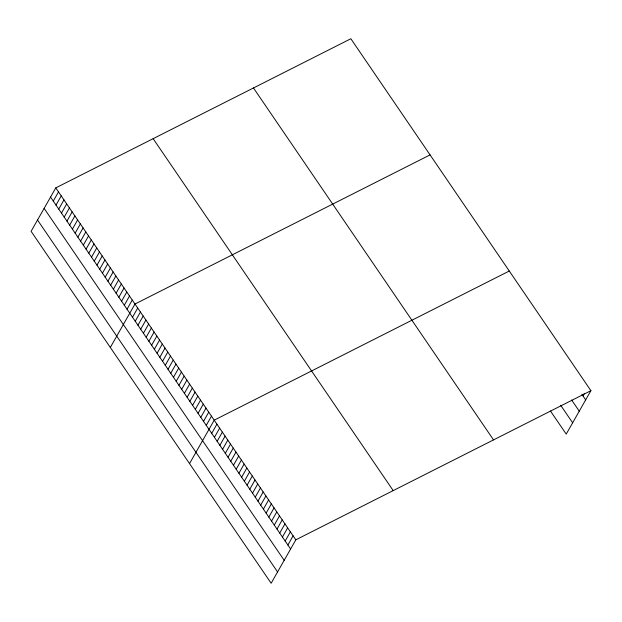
<?xml version="1.0" encoding="UTF-8"?>
<svg xmlns="http://www.w3.org/2000/svg" width="622" height="622" viewBox="0 0 622 622"><rect width="100%" height="100%" fill="white"/><g stroke="black" fill="none" stroke-linecap="round" stroke-linejoin="round"><path stroke-width="0.93" d="M55.77 187.891L31.1 231.322L271.153 583.257L295.823 539.826L590.9 390.678L350.847 38.743L55.77 187.891L295.823 539.826M53.282 201.085L58.499 191.895M56.011 205.089L61.236 195.899M58.748 209.093L63.965 199.903M61.477 213.097L66.694 203.907M64.206 217.101L69.431 207.911M66.943 221.105L72.16 211.915M69.672 225.117L74.889 215.927M72.401 229.121L77.626 219.931M75.138 233.126L80.355 223.936M77.867 237.13L83.084 227.94M80.596 241.134L85.82 231.944M83.332 245.138L88.549 235.948M86.061 249.142L91.278 239.952M88.79 253.146L94.015 243.956M91.527 257.15L96.744 247.96M94.256 261.154L99.473 251.964M96.985 265.159L102.21 255.969M99.722 269.163L104.939 259.973M102.451 273.175L107.668 263.985M105.18 277.179L110.405 267.989M107.917 281.183L113.134 271.993M110.646 285.187L115.863 275.997M113.375 289.191L118.6 280.001M116.112 293.195L121.329 284.005M118.841 297.199L124.066 288.009M121.57 301.203L126.795 292.013M124.307 305.208L129.524 296.018M127.036 309.212L132.261 300.022M110.319 347.457L134.99 304.026L430.066 154.886M132.502 317.22L137.719 308.03M135.231 321.232L140.455 312.042M137.96 325.236L143.184 316.046M140.696 329.24L145.913 320.05M143.425 333.244L148.65 324.054M146.154 337.248L151.379 328.058M148.891 341.253L154.108 332.062M151.62 345.257L156.845 336.067M154.349 349.261L159.574 340.071M157.086 353.265L162.303 344.075M159.815 357.269L165.04 348.079M162.544 361.273L167.769 352.083M165.281 365.285L170.498 356.087M168.01 369.289L173.235 360.099M170.739 373.293L175.964 364.103M173.476 377.297L178.693 368.107M176.205 381.302L181.43 372.111M178.934 385.306L184.159 376.116M181.671 389.31L186.888 380.12M184.4 393.314L189.624 384.124M187.129 397.318L192.353 388.128M189.865 401.322L195.083 392.132M192.595 405.326L197.819 396.136M195.324 409.33L200.548 400.14M198.06 413.342L203.277 404.144M200.789 417.346L206.014 408.156M203.518 421.351L208.743 412.161M206.255 425.355L211.472 416.165M189.539 463.592L214.209 420.169L509.278 271.021M211.705 433.347L216.93 424.157M214.427 437.336L219.644 428.146M217.148 441.325L222.365 432.134M219.869 445.313L225.086 436.123M222.59 449.302L227.808 440.112M225.312 453.29L230.529 444.1M228.033 457.279L233.25 448.089M230.754 461.267L235.971 452.077M233.468 465.256L238.692 456.066M236.189 469.245L241.414 460.055M238.91 473.233L244.135 464.043M241.631 477.222L246.856 468.032M244.353 481.21L249.577 472.02M247.074 485.199L252.299 476.009M249.795 489.187L255.012 479.997M252.516 493.176L257.733 483.986M255.238 497.165L260.455 487.975M257.959 501.153L263.176 491.963M260.68 505.142L265.897 495.952M263.401 509.13L268.618 499.94M266.115 513.119L271.34 503.929M268.836 517.107L274.061 507.917M271.557 521.096L276.782 511.906M274.279 525.085L279.503 515.895M277 529.073L282.225 519.883M279.721 533.062L284.946 523.872M282.442 537.05L287.659 527.86M285.164 541.039L290.381 531.849M287.885 545.028L293.102 535.837M582.962 395.887L584.385 393.376M590.9 390.678L566.23 434.109L550.447 410.979M581.873 394.286L585.683 399.876M571.641 400L579.261 411.173M560.679 405.264L572.644 422.812M253.473 87.966L493.526 439.902M153.144 138.675L393.197 490.61M50.553 197.081L290.606 549.016M44.131 208.378L284.184 560.313M37.522 220.017L277.575 571.952"/></g></svg>
